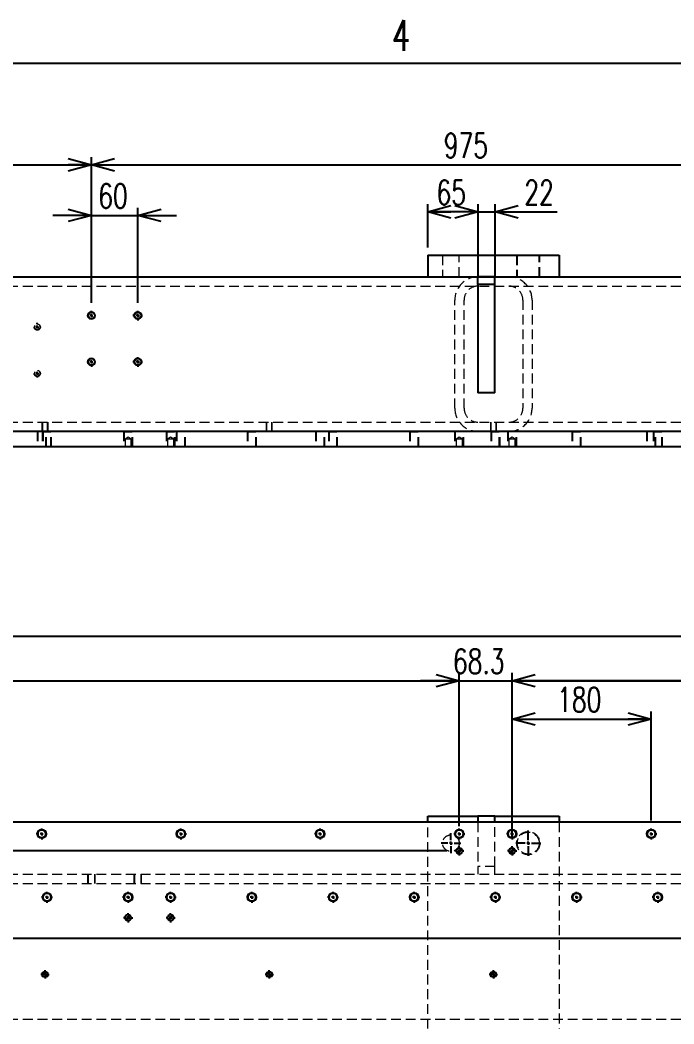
# Model space of a CAD drawing. Header units: millimetres. Extents: x 30 to 8380, y 30 to 5898.
# Drawn here: x 4223 to 5069, y 4584 to 5883 of the extents above; entities that cross this region are included whole.
import ezdxf

# ---------------------------------------------------------------- set-up
doc = ezdxf.new("R2010")
doc.units = ezdxf.units.MM
doc.header["$LTSCALE"] = 10
doc.linetypes.add('HIDDEN', pattern=[1.905, 1.27, -0.635])
doc.layers.add('FORMAT', color=7, linetype='Continuous')
doc.styles.add('SLDTEXTSTYLE0', font='TXT', dxfattribs={"width": 0.7, "bigfont": 'bigfont'})
doc.dimstyles.new('SLDDIMSTYLE2', dxfattribs={"dimtxt": 36.380208, "dimasz": 30, "dimexe": 0, "dimexo": 0.0625, "dimgap": 9.095052, "dimtad": 3, "dimrnd": 1e-09, "dimzin": 12, "dimdsep": 46, "dimtxsty": 'SLDTEXTSTYLE0', "dimblk1": 'OPEN30', "dimblk2": 'OPEN30', "dimsah": 1, "dimcen": 0.09, "dimadec": 0, "dimazin": 3, "dimtfac": 1, "dimtdec": 3, "dimtmove": 0, "dimatfit": 0, "dimldrblk": 'OPEN30', "dimfxl": 1, "dimfrac": 2, "dimtolj": 1, "dimtzin": 12, "dimarcsym": 0})
doc.dimstyles.new('SLDDIMSTYLE3', dxfattribs={"dimtxt": 36.380208, "dimasz": 30, "dimexe": 0, "dimexo": 0.0625, "dimgap": 9.095052, "dimtad": 3, "dimrnd": 1e-09, "dimzin": 12, "dimdsep": 46, "dimtxsty": 'SLDTEXTSTYLE0', "dimblk1": 'OPEN30', "dimblk2": 'OPEN30', "dimsah": 1, "dimcen": 0.09, "dimadec": 0, "dimazin": 3, "dimtfac": 1, "dimtdec": 3, "dimtofl": 0, "dimtmove": 0, "dimatfit": 3, "dimldrblk": 'OPEN30', "dimfxl": 1, "dimfrac": 2, "dimtolj": 1, "dimtzin": 12, "dimarcsym": 0})
doc.dimstyles.new('SLDDIMSTYLE7', dxfattribs={"dimtxt": 36.380208, "dimasz": 30, "dimexe": 0, "dimexo": 0.0625, "dimgap": 9.095052, "dimtad": 3, "dimrnd": 1e-09, "dimzin": 12, "dimdsep": 46, "dimtxsty": 'SLDTEXTSTYLE0', "dimblk1": 'OPEN30', "dimblk2": 'OPEN30', "dimsah": 1, "dimcen": 0.09, "dimadec": 0, "dimazin": 3, "dimtol": 1, "dimtp": 0.1, "dimtm": 0.1, "dimtfac": 1, "dimtdec": 1, "dimtmove": 0, "dimatfit": 0, "dimldrblk": 'OPEN30', "dimfxl": 1, "dimfrac": 2, "dimtolj": 1, "dimarcsym": 0})

# ---------------------------------------------------------------- blocks, each defined once
blk = doc.blocks.new('_Open30')
at = {"color": 0, "linetype": 'ByBlock', "lineweight": -2}
for p, q in [((-1, 0.267949), (0, 0)), ((0, 0), (-1, -0.267949)), ((0, 0), (-1, 0))]:
    blk.add_line(p, q, dxfattribs=at)
blk = doc.blocks.new('_D_33')
at = {"layer": 'FORMAT', "transparency": 16777216}
for p, q in [((2950.5, 4854.6), (2950.5, 5095.1)), ((7510.5, 4854.6), (7510.5, 5095.1)), ((7510.5, 5085.1), (2950.5, 5085.1))]:
    blk.add_line(p, q, dxfattribs=at)
at = {"layer": 'FORMAT', "transparency": 16777216, "xscale": 30, "yscale": 30, "rotation": 180}
blk.add_blockref('_Open30', (2950.5, 5085.1, 104), dxfattribs=at)
at = {"layer": 'FORMAT', "transparency": 16777216, "xscale": 30, "yscale": 30}
blk.add_blockref('_Open30', (7510.5, 5085.1, 104), dxfattribs=at)
at = {"layer": 'FORMAT', "transparency": 16777216, "insert": (5188.1, 5126), "char_height": 31.75, "attachment_point": 1, "style": 'SLDTEXTSTYLE0'}
blk.add_mtext('4560', dxfattribs=at)
blk = doc.blocks.new('_D_34')
at = {"layer": 'FORMAT', "transparency": 16777216}
for p, q in [((4859.6, 4823.6), (4859.6, 5037.9)), ((6839.6, 4823.6), (6839.6, 5037.9)), ((6839.6, 5027.9), (4859.6, 5027.9))]:
    blk.add_line(p, q, dxfattribs=at)
at = {"layer": 'FORMAT', "transparency": 16777216, "xscale": 30, "yscale": 30, "rotation": 180}
blk.add_blockref('_Open30', (4859.6, 5027.9, 104), dxfattribs=at)
at = {"layer": 'FORMAT', "transparency": 16777216, "xscale": 30, "yscale": 30}
blk.add_blockref('_Open30', (6839.6, 5027.9, 104), dxfattribs=at)
at = {"layer": 'FORMAT', "transparency": 16777216, "char_height": 31.75, "attachment_point": 1, "style": 'SLDTEXTSTYLE0'}
for s, insert in [('11xP180=', (5722.6, 5068.8)), ('1980', (5891.9, 5068.8))]:
    blk.add_mtext(s, dxfattribs=dict(at, insert=insert))
blk = doc.blocks.new('_D_35')
at = {"layer": 'FORMAT', "transparency": 16777216}
for p, q in [((4791.3, 4839.6), (4791.3, 5037.9)), ((4859.6, 4846.7), (4859.6, 5037.9)), ((4791.3, 5027.9), (4741.3, 5027.9)), ((4791.3, 5027.9), (4859.6, 5027.9)), ((4859.6, 5027.9), (4909.6, 5027.9))]:
    blk.add_line(p, q, dxfattribs=at)
at = {"layer": 'FORMAT', "transparency": 16777216, "xscale": 30, "yscale": 30}
blk.add_blockref('_Open30', (4791.3, 5027.9, 104), dxfattribs=at)
at = {"layer": 'FORMAT', "transparency": 16777216, "xscale": 30, "yscale": 30, "rotation": 180}
blk.add_blockref('_Open30', (4859.6, 5027.9, 104), dxfattribs=at)
at = {"layer": 'FORMAT', "transparency": 16777216, "insert": (4783.1, 5068.8), "char_height": 31.75, "attachment_point": 1, "style": 'SLDTEXTSTYLE0'}
blk.add_mtext('68.3', dxfattribs=at)
blk = doc.blocks.new('_D_36')
at = {"layer": 'FORMAT', "transparency": 16777216}
for p, q in [((4859.6, 4846.7), (4859.6, 5037.9)), ((6839.6, 4839.6), (6839.6, 5037.9)), ((4859.6, 5027.9), (6839.6, 5027.9))]:
    blk.add_line(p, q, dxfattribs=at)
at = {"layer": 'FORMAT', "transparency": 16777216, "xscale": 30, "yscale": 30, "rotation": 180}
blk.add_blockref('_Open30', (4859.6, 5027.9, 104), dxfattribs=at)
at = {"layer": 'FORMAT', "transparency": 16777216, "xscale": 30, "yscale": 30}
blk.add_blockref('_Open30', (6839.6, 5027.9, 104), dxfattribs=at)
at = {"layer": 'FORMAT', "transparency": 16777216, "char_height": 31.75, "attachment_point": 1, "style": 'SLDTEXTSTYLE0'}
for s, insert in [('11xP180=', (5722.6, 5068.8)), ('1980', (5891.9, 5068.8))]:
    blk.add_mtext(s, dxfattribs=dict(at, insert=insert))
blk = doc.blocks.new('_D_37')
at = {"layer": 'FORMAT', "transparency": 16777216}
for p, q in [((4859.6, 4846.7), (4859.6, 4988.2)), ((4859.6, 4978.2), (5039.6, 4978.2)), ((5039.6, 4846.7), (5039.6, 4988.2))]:
    blk.add_line(p, q, dxfattribs=at)
at = {"layer": 'FORMAT', "transparency": 16777216, "xscale": 30, "yscale": 30, "rotation": 180}
blk.add_blockref('_Open30', (4859.6, 4978.2, 104), dxfattribs=at)
at = {"layer": 'FORMAT', "transparency": 16777216, "xscale": 30, "yscale": 30}
blk.add_blockref('_Open30', (5039.6, 4978.2, 104), dxfattribs=at)
at = {"layer": 'FORMAT', "transparency": 16777216, "insert": (4917.8, 5019.2), "char_height": 31.75, "attachment_point": 1, "style": 'SLDTEXTSTYLE0'}
blk.add_mtext('180', dxfattribs=at)
blk = doc.blocks.new('_D_79')
at = {"layer": 'FORMAT', "transparency": 16777216}
for p, q in [((2991.3, 4846.7), (2991.3, 5037.9)), ((4791.3, 4846.7), (4791.3, 5037.9)), ((2991.3, 5027.9), (4791.3, 5027.9))]:
    blk.add_line(p, q, dxfattribs=at)
at = {"layer": 'FORMAT', "transparency": 16777216, "xscale": 30, "yscale": 30, "rotation": 180}
blk.add_blockref('_Open30', (2991.3, 5027.9, 104), dxfattribs=at)
at = {"layer": 'FORMAT', "transparency": 16777216, "xscale": 30, "yscale": 30}
blk.add_blockref('_Open30', (4791.3, 5027.9, 104), dxfattribs=at)
at = {"layer": 'FORMAT', "transparency": 16777216, "char_height": 31.75, "attachment_point": 1, "style": 'SLDTEXTSTYLE0'}
for s, insert in [('10x180=', (3774.8, 5068.8)), ('1800', (3923, 5068.8))]:
    blk.add_mtext(s, dxfattribs=dict(at, insert=insert))
blk = doc.blocks.new('_D_89')
at = {"layer": 'FORMAT', "transparency": 16777216}
for p, q in [((2750.9, 4844.6), (2750.9, 4894.6)), ((2940.5, 4844.6), (2740.9, 4844.6)), ((2750.9, 4807.6), (2750.9, 4844.6)), ((4775.3, 4807.6), (2740.9, 4807.6)), ((2750.9, 4807.6), (2750.9, 4593.7))]:
    blk.add_line(p, q, dxfattribs=at)
at = {"layer": 'FORMAT', "transparency": 16777216, "xscale": 30, "yscale": 30}
for p, rotation in [((2750.9, 4844.6, 104), 270), ((2750.9, 4807.6, 104), 90)]:
    blk.add_blockref('_Open30', p, dxfattribs=dict(at, rotation=rotation))
at = {"layer": 'FORMAT', "transparency": 16777216, "char_height": 31.75, "attachment_point": 1, "rotation": 90, "style": 'SLDTEXTSTYLE0'}
for s, insert in [('±0.1', (2710, 4653.9)), ('37', (2710, 4593.7))]:
    blk.add_mtext(s, dxfattribs=dict(at, insert=insert))
blk = doc.blocks.new('SW_CENTERMARKSYMBOL_26')
at = {"layer": 'FORMAT', "color": 0}
for p, q in [((-2592.3, 0), (-2595.4, 0)), ((-2588.3, 0), (-2590.3, 0)), ((-2588.3, 4), (-2588.3, 7.1)), ((-2588.3, 0), (-2588.3, 2)), ((-2588.3, 0), (-2588.3, -2)), ((-2588.3, 0), (-2586.3, 0)), ((-2584.3, 0), (-2581.2, 0)), ((-2412.3, 0), (-2415.4, 0)), ((-2408.3, 0), (-2410.3, 0)), ((-2408.3, 4), (-2408.3, 7.1)), ((-2408.3, 0), (-2408.3, 2)), ((-2408.3, 0), (-2408.3, -2)), ((-2408.3, 0), (-2406.3, 0)), ((-2404.3, 0), (-2401.2, 0)), ((-2232.3, 0), (-2235.4, 0)), ((-2228.3, 0), (-2230.3, 0)), ((-2228.3, 4), (-2228.3, 7.1)), ((-2228.3, 0), (-2228.3, 2)), ((-2228.3, 0), (-2228.3, -2)), ((-2228.3, 0), (-2226.3, 0)), ((-2224.3, 0), (-2221.2, 0)), ((-1984, 0), (-1987.1, 0)), ((-1980, 0), (-1982, 0)), ((-1980, 4), (-1980, 7.1)), ((-1980, 0), (-1980, 2)), ((-1980, 0), (-1980, -2)), ((-1980, 0), (-1978, 0)), ((-1976, 0), (-1972.9, 0)), ((-1804, 0), (-1807.1, 0)), ((-1800, 0), (-1802, 0)), ((-1800, 4), (-1800, 7.1)), ((-1800, 0), (-1800, 2)), ((-1800, 0), (-1800, -2)), ((-1800, 0), (-1798, 0)), ((-1796, 0), (-1792.9, 0)), ((-2588.3, -4), (-2588.3, -7.1)), ((-2408.3, -4), (-2408.3, -7.1)), ((-2228.3, -4), (-2228.3, -7.1)), ((-1980, -4), (-1980, -7.1)), ((-1800, -4), (-1800, -7.1))]:
    blk.add_line(p, q, dxfattribs=at)
blk = doc.blocks.new('SW_CENTERMARKSYMBOL_27')
at = {"layer": 'FORMAT', "color": 0}
for p, q in [((-3205, 1004), (-3205, 1007.1)), ((-3205, 1000), (-3205, 1002)), ((-3100, 1004), (-3100, 1007.1)), ((-3100, 1000), (-3100, 1002)), ((-3045, 1004), (-3045, 1007.1)), ((-3045, 1000), (-3045, 1002)), ((-2940, 1004), (-2940, 1007.1)), ((-2940, 1000), (-2940, 1002)), ((-2835, 1004), (-2835, 1007.1)), ((-2835, 1000), (-2835, 1002)), ((-2730, 1004), (-2730, 1007.1)), ((-2730, 1000), (-2730, 1002)), ((-2625, 1004), (-2625, 1007.1)), ((-2625, 1000), (-2625, 1002)), ((-2520, 1004), (-2520, 1007.1)), ((-2520, 1000), (-2520, 1002)), ((-2415, 1004), (-2415, 1007.1)), ((-2415, 1000), (-2415, 1002)), ((-3209, 1000), (-3212.1, 1000)), ((-3205, 1000), (-3207, 1000)), ((-3205, 1000), (-3205, 998)), ((-3205, 1000), (-3203, 1000)), ((-3205, 996), (-3205, 992.9)), ((-3201, 1000), (-3197.9, 1000)), ((-3104, 1000), (-3107.1, 1000)), ((-3100, 1000), (-3102, 1000)), ((-3100, 1000), (-3100, 998)), ((-3100, 1000), (-3098, 1000)), ((-3100, 996), (-3100, 992.9)), ((-3096, 1000), (-3092.9, 1000)), ((-3049, 1000), (-3052.1, 1000)), ((-3045, 1000), (-3047, 1000)), ((-3045, 1000), (-3045, 998)), ((-3045, 1000), (-3043, 1000)), ((-3045, 996), (-3045, 992.9)), ((-3041, 1000), (-3037.9, 1000)), ((-2944, 1000), (-2947.1, 1000)), ((-2940, 1000), (-2942, 1000)), ((-2940, 1000), (-2940, 998)), ((-2940, 1000), (-2938, 1000)), ((-2940, 996), (-2940, 992.9)), ((-2936, 1000), (-2932.9, 1000)), ((-2839, 1000), (-2842.1, 1000)), ((-2835, 1000), (-2837, 1000)), ((-2835, 1000), (-2835, 998)), ((-2835, 1000), (-2833, 1000)), ((-2835, 996), (-2835, 992.9)), ((-2831, 1000), (-2827.9, 1000)), ((-2734, 1000), (-2737.1, 1000)), ((-2730, 1000), (-2732, 1000)), ((-2730, 1000), (-2730, 998)), ((-2730, 1000), (-2728, 1000)), ((-2730, 996), (-2730, 992.9)), ((-2726, 1000), (-2722.9, 1000)), ((-2629, 1000), (-2632.1, 1000)), ((-2625, 1000), (-2627, 1000)), ((-2625, 1000), (-2625, 998)), ((-2625, 1000), (-2623, 1000)), ((-2625, 996), (-2625, 992.9)), ((-2621, 1000), (-2617.9, 1000)), ((-2524, 1000), (-2527.1, 1000)), ((-2520, 1000), (-2522, 1000)), ((-2520, 1000), (-2520, 998)), ((-2520, 1000), (-2518, 1000)), ((-2520, 996), (-2520, 992.9)), ((-2516, 1000), (-2512.9, 1000)), ((-2419, 1000), (-2422.1, 1000)), ((-2415, 1000), (-2417, 1000)), ((-2415, 1000), (-2415, 998)), ((-2415, 1000), (-2413, 1000)), ((-2415, 996), (-2415, 992.9)), ((-2411, 1000), (-2407.9, 1000))]:
    blk.add_line(p, q, dxfattribs=at)
blk = doc.blocks.new('SW_CENTERMARKSYMBOL_28')
at = {"layer": 'FORMAT', "color": 0}
for p, q in [((-3194, 800), (-3195.4, 800)), ((-3190, 800), (-3192, 800)), ((-3190, 804), (-3190, 805.4)), ((-3190, 800), (-3190, 802)), ((-3190, 800), (-3190, 798)), ((-3190, 800), (-3188, 800)), ((-3190, 796), (-3190, 794.6)), ((-3186, 800), (-3184.6, 800)), ((-2904, 800), (-2905.4, 800)), ((-2900, 800), (-2902, 800)), ((-2900, 804), (-2900, 805.4)), ((-2900, 800), (-2900, 802)), ((-2900, 800), (-2900, 798)), ((-2900, 800), (-2898, 800)), ((-2900, 796), (-2900, 794.6)), ((-2896, 800), (-2894.6, 800)), ((-2614, 800), (-2615.4, 800)), ((-2610, 800), (-2612, 800)), ((-2610, 804), (-2610, 805.4)), ((-2610, 800), (-2610, 802)), ((-2610, 800), (-2610, 798)), ((-2610, 800), (-2608, 800)), ((-2610, 796), (-2610, 794.6)), ((-2606, 800), (-2604.6, 800))]:
    blk.add_line(p, q, dxfattribs=at)
blk = doc.blocks.new('SW_CENTERMARKSYMBOL_30')
at = {"layer": 'FORMAT', "color": 0}
for p, q in [((870, 4), (870, 16.25)), ((866, 0), (853.75, 0)), ((870, 0), (868, 0)), ((870, 0), (870, 2)), ((870, 0), (870, -2)), ((870, 0), (872, 0)), ((874, 0), (886.25, 0)), ((870, -4), (870, -16.25))]:
    blk.add_line(p, q, dxfattribs=at)
blk = doc.blocks.new('SW_CENTERMARKSYMBOL_31')
at = {"layer": 'FORMAT', "color": 0}
for p, q in [((-4, 0), (-6, 0)), ((0, 0), (-2, 0)), ((0, 4), (0, 6)), ((0, 0), (0, 2)), ((0, 0), (0, -2)), ((0, 0), (2, 0)), ((4, 0), (6, 0)), ((0, -4), (0, -6))]:
    blk.add_line(p, q, dxfattribs=at)
blk = doc.blocks.new('SW_CENTERMARKSYMBOL_32')
at = {"layer": 'FORMAT', "color": 0}
for p, q in [((-4, 0), (-6, 0)), ((0, 0), (-2, 0)), ((0, 4), (0, 6)), ((0, 0), (0, 2)), ((0, 0), (0, -2)), ((0, 0), (2, 0)), ((4, 0), (6, 0)), ((0, -4), (0, -6))]:
    blk.add_line(p, q, dxfattribs=at)
blk = doc.blocks.new('SW_CENTERMARKSYMBOL_34')
at = {"layer": 'FORMAT', "color": 0}
for p, q in [((-4, 0), (-6, 0)), ((0, 0), (-2, 0)), ((0, 4), (0, 6)), ((0, 0), (0, 2)), ((0, 0), (0, -2)), ((0, 0), (2, 0)), ((4, 0), (6, 0)), ((0, -4), (0, -6))]:
    blk.add_line(p, q, dxfattribs=at)
blk = doc.blocks.new('SW_CENTERMARKSYMBOL_35')
at = {"layer": 'FORMAT', "color": 0}
for p, q in [((-4, 0), (-6, 0)), ((0, 0), (-2, 0)), ((0, 4), (0, 6)), ((0, 0), (0, 2)), ((0, 0), (0, -2)), ((0, 0), (2, 0)), ((4, 0), (6, 0)), ((0, -4), (0, -6))]:
    blk.add_line(p, q, dxfattribs=at)
blk = doc.blocks.new('SW_CENTERMARKSYMBOL_51')
at = {"layer": 'FORMAT', "color": 0}
for p, q in [((-4, 0), (-12.75, 0)), ((0, 0), (-2, 0)), ((0, 4), (0, 12.75)), ((0, 0), (0, 2)), ((0, 0), (0, -2)), ((0, 0), (2, 0)), ((4, 0), (12.75, 0)), ((0, -4), (0, -12.75))]:
    blk.add_line(p, q, dxfattribs=at)
blk = doc.blocks.new('SW_CENTERMARKSYMBOL_72')
at = {"layer": 'FORMAT', "color": 0}
for p, q in [((-4, 0), (-7.1, 0)), ((0, 0), (-2, 0)), ((0, 4), (0, 7.1)), ((0, 0), (0, 2)), ((0, 0), (0, -2)), ((0, 0), (2, 0)), ((4, 0), (7.1, 0)), ((0, -4), (0, -7.1))]:
    blk.add_line(p, q, dxfattribs=at)
blk = doc.blocks.new('SW_DOWELSYMBOL_4')
at = {"linetype": 'Continuous', "lineweight": 18}
h = blk.add_hatch(color=0, dxfattribs=at)
edge = h.paths.add_edge_path(flags=0)
edge.add_arc((0, 0), 4, 180, 270)
edge.add_line((0, -4), (0, 0))
edge.add_line((0, 0), (-4, 0))
h = blk.add_hatch(color=0, dxfattribs=at)
edge = h.paths.add_edge_path(flags=0)
edge.add_arc((0, 0), 4, 0, 90)
edge.add_line((0, 4), (0, 0))
edge.add_line((0, 0), (4, 0))
at = {"layer": 'FORMAT', "color": 0}
blk.add_circle((0, 0), 4, dxfattribs=at)
blk = doc.blocks.new('SW_DOWELSYMBOL_5')
at = {"linetype": 'Continuous', "lineweight": 18}
h = blk.add_hatch(color=0, dxfattribs=at)
edge = h.paths.add_edge_path(flags=0)
edge.add_arc((0, 0), 4, 180, 270)
edge.add_line((0, -4), (0, 0))
edge.add_line((0, 0), (-4, 0))
h = blk.add_hatch(color=0, dxfattribs=at)
edge = h.paths.add_edge_path(flags=0)
edge.add_arc((0, 0), 4, 0, 90)
edge.add_line((0, 4), (0, 0))
edge.add_line((0, 0), (4, 0))
at = {"layer": 'FORMAT', "color": 0}
blk.add_circle((0, 0), 4, dxfattribs=at)
blk = doc.blocks.new('SW_DOWELSYMBOL_7')
at = {"linetype": 'Continuous', "lineweight": 18}
h = blk.add_hatch(color=0, dxfattribs=at)
edge = h.paths.add_edge_path(flags=0)
edge.add_arc((0, 0), 4, 180, 270)
edge.add_line((0, -4), (0, 0))
edge.add_line((0, 0), (-4, 0))
h = blk.add_hatch(color=0, dxfattribs=at)
edge = h.paths.add_edge_path(flags=0)
edge.add_arc((0, 0), 4, 0, 90)
edge.add_line((0, 4), (0, 0))
edge.add_line((0, 0), (4, 0))
at = {"layer": 'FORMAT', "color": 0}
blk.add_circle((0, 0), 4, dxfattribs=at)
blk = doc.blocks.new('SW_DOWELSYMBOL_8')
at = {"linetype": 'Continuous', "lineweight": 18}
h = blk.add_hatch(color=0, dxfattribs=at)
edge = h.paths.add_edge_path(flags=0)
edge.add_arc((0, 0), 4, 180, 270)
edge.add_line((0, -4), (0, 0))
edge.add_line((0, 0), (-4, 0))
h = blk.add_hatch(color=0, dxfattribs=at)
edge = h.paths.add_edge_path(flags=0)
edge.add_arc((0, 0), 4, 0, 90)
edge.add_line((0, 4), (0, 0))
edge.add_line((0, 0), (4, 0))
at = {"layer": 'FORMAT', "color": 0}
blk.add_circle((0, 0), 4, dxfattribs=at)
blk = doc.blocks.new('_D_141')
at = {"layer": 'FORMAT', "transparency": 16777216}
for p, q in [((3340.5, 5516.9), (3340.5, 5705.7)), ((4315.5, 5516.9), (4315.5, 5705.7)), ((3340.5, 5695.7), (4315.5, 5695.7))]:
    blk.add_line(p, q, dxfattribs=at)
at = {"layer": 'FORMAT', "transparency": 16777216, "xscale": 30, "yscale": 30, "rotation": 180}
blk.add_blockref('_Open30', (3340.5, 5695.7, 530), dxfattribs=at)
at = {"layer": 'FORMAT', "transparency": 16777216, "xscale": 30, "yscale": 30}
blk.add_blockref('_Open30', (4315.5, 5695.7, 530), dxfattribs=at)
at = {"layer": 'FORMAT', "transparency": 16777216, "insert": (3796.2, 5736.6), "char_height": 31.75, "attachment_point": 1, "style": 'SLDTEXTSTYLE0'}
blk.add_mtext('975', dxfattribs=at)
blk = doc.blocks.new('_D_142')
at = {"layer": 'FORMAT', "transparency": 16777216}
for p, q in [((4315.5, 5516.9), (4315.5, 5705.7)), ((5290.5, 5516.9), (5290.5, 5705.7)), ((4315.5, 5695.7), (5290.5, 5695.7))]:
    blk.add_line(p, q, dxfattribs=at)
at = {"layer": 'FORMAT', "transparency": 16777216, "xscale": 30, "yscale": 30, "rotation": 180}
blk.add_blockref('_Open30', (4315.5, 5695.7, 530), dxfattribs=at)
at = {"layer": 'FORMAT', "transparency": 16777216, "xscale": 30, "yscale": 30}
blk.add_blockref('_Open30', (5290.5, 5695.7, 530), dxfattribs=at)
at = {"layer": 'FORMAT', "transparency": 16777216, "insert": (4771.2, 5736.6), "char_height": 31.75, "attachment_point": 1, "style": 'SLDTEXTSTYLE0'}
blk.add_mtext('975', dxfattribs=at)
blk = doc.blocks.new('_D_153')
at = {"layer": 'FORMAT', "transparency": 16777216}
for p, q in [((4315.5, 5516.9), (4315.5, 5640.2)), ((4375.5, 5516.9), (4375.5, 5640.2)), ((4315.5, 5630.2), (4265.5, 5630.2)), ((4315.5, 5630.2), (4375.5, 5630.2)), ((4375.5, 5630.2), (4425.5, 5630.2))]:
    blk.add_line(p, q, dxfattribs=at)
at = {"layer": 'FORMAT', "transparency": 16777216, "xscale": 30, "yscale": 30}
blk.add_blockref('_Open30', (4315.5, 5630.2, 530), dxfattribs=at)
at = {"layer": 'FORMAT', "transparency": 16777216, "xscale": 30, "yscale": 30, "rotation": 180}
blk.add_blockref('_Open30', (4375.5, 5630.2, 530), dxfattribs=at)
at = {"layer": 'FORMAT', "transparency": 16777216, "insert": (4324.3, 5671.2), "char_height": 31.75, "attachment_point": 1, "style": 'SLDTEXTSTYLE0'}
blk.add_mtext('60', dxfattribs=at)
blk = doc.blocks.new('_D_160')
at = {"layer": 'FORMAT', "transparency": 16777216}
for p, q in [((4815.5, 5550.6), (4815.5, 5644.9)), ((4837.5, 5550.6), (4837.5, 5644.9)), ((4815.5, 5634.9), (4765.5, 5634.9)), ((4815.5, 5634.9), (4837.5, 5634.9)), ((4837.5, 5634.9), (4917.8, 5634.9))]:
    blk.add_line(p, q, dxfattribs=at)
at = {"layer": 'FORMAT', "transparency": 16777216, "xscale": 30, "yscale": 30}
blk.add_blockref('_Open30', (4815.5, 5634.9, 530), dxfattribs=at)
at = {"layer": 'FORMAT', "transparency": 16777216, "xscale": 30, "yscale": 30, "rotation": 180}
blk.add_blockref('_Open30', (4837.5, 5634.9, 530), dxfattribs=at)
at = {"layer": 'FORMAT', "transparency": 16777216, "insert": (4875.4, 5675.8), "char_height": 31.75, "attachment_point": 1, "style": 'SLDTEXTSTYLE0'}
blk.add_mtext('22', dxfattribs=at)
blk = doc.blocks.new('_D_161')
at = {"layer": 'FORMAT', "transparency": 16777216}
for p, q in [((4750.5, 5588.6), (4750.5, 5644.9)), ((4815.5, 5550.6), (4815.5, 5644.9)), ((4815.5, 5634.9), (4750.5, 5634.9))]:
    blk.add_line(p, q, dxfattribs=at)
at = {"layer": 'FORMAT', "transparency": 16777216, "xscale": 30, "yscale": 30, "rotation": 180}
blk.add_blockref('_Open30', (4750.5, 5634.9, 530), dxfattribs=at)
at = {"layer": 'FORMAT', "transparency": 16777216, "xscale": 30, "yscale": 30}
blk.add_blockref('_Open30', (4815.5, 5634.9, 530), dxfattribs=at)
at = {"layer": 'FORMAT', "transparency": 16777216, "insert": (4761.8, 5675.8), "char_height": 31.75, "attachment_point": 1, "style": 'SLDTEXTSTYLE0'}
blk.add_mtext('65', dxfattribs=at)
blk = doc.blocks.new('SW_CENTERMARKSYMBOL_114')
at = {"layer": 'FORMAT', "color": 0}
for p, q in [((975, 64), (975, 65.4)), ((975, 60), (973, 60)), ((975, 60), (975, 62)), ((975, 60), (975, 58)), ((975, 60), (977, 60)), ((975, 0), (973, 0)), ((975, 0), (975, 2)), ((975, 0), (975, -2)), ((975, 0), (977, 0)), ((975, -4), (975, -5.4))]:
    blk.add_line(p, q, dxfattribs=at)
blk = doc.blocks.new('SW_CENTERMARKSYMBOL_119')
at = {"layer": 'FORMAT', "color": 0}
for p, q in [((975, 64), (975, 66.25)), ((975, 60), (973, 60)), ((975, 60), (975, 62)), ((975, 60), (975, 58)), ((975, 60), (977, 60)), ((975, 0), (973, 0)), ((975, 0), (975, 2)), ((975, 0), (975, -2)), ((975, 0), (977, 0)), ((975, -4), (975, -6.25))]:
    blk.add_line(p, q, dxfattribs=at)
blk = doc.blocks.new('SW_CENTERMARKSYMBOL_132')
at = {"layer": 'FORMAT', "color": 0}
for p, q in [((-4, 0), (-6.25, 0)), ((0, 0), (-2, 0)), ((0, 4), (0, 6.25)), ((0, 0), (0, 2)), ((0, 0), (0, -2)), ((0, 0), (2, 0)), ((4, 0), (6.25, 0)), ((0, -4), (0, -6.25))]:
    blk.add_line(p, q, dxfattribs=at)
blk = doc.blocks.new('SW_CENTERMARKSYMBOL_133')
at = {"layer": 'FORMAT', "color": 0}
for p, q in [((-4, 0), (-6.25, 0)), ((0, 0), (-2, 0)), ((0, 4), (0, 6.25)), ((0, 0), (0, 2)), ((0, 0), (0, -2)), ((0, 0), (2, 0)), ((4, 0), (6.25, 0)), ((0, -4), (0, -6.25))]:
    blk.add_line(p, q, dxfattribs=at)

msp = doc.modelspace()

# ---------------------------------------------------------------- linework, layer by layer
at = {"color": 7, "linetype": 'Continuous', "lineweight": 25}
for p, q in [((4750.4504656, 5578.6413512), (4920.4504656, 5578.6413512)), ((4750.4504656, 5578.6413512), (4750.4504656, 5550.6413512)), ((4920.4504656, 5578.6413512), (4920.4504656, 5550.6413512)), ((4050.4504656, 5550.6413512), (4750.4504656, 5550.6413512)), ((4750.4504656, 5550.6413512), (4920.4504656, 5550.6413512)), ((4837.4504656, 5550.6413512), (4815.4504656, 5550.6413512)), ((4815.4504656, 5540.6413512), (4815.4504656, 5550.6413512)), ((4837.4504656, 5540.6413512), (4837.4504656, 5550.6413512)), ((4920.4504656, 5550.6413512), (5620.4504656, 5550.6413512)), ((4837.4504656, 5540.6413512), (4815.4504656, 5540.6413512)), ((4815.4504656, 5540.6413512), (4815.4504656, 5400.6413512)), ((4837.4504656, 5400.6413512), (4837.4504656, 5540.6413512)), ((4837.4504656, 5400.6413512), (4815.4504656, 5400.6413512)), ((7510.4504656, 5350.6413512), (2950.4504656, 5350.6413512)), ((4252.8563512, 5350.6423512), (4263.0445799, 5350.6423512)), ((4357.8563512, 5350.6423512), (4368.0445799, 5350.6423512)), ((4412.8563512, 5350.6423512), (4423.0445799, 5350.6423512)), ((4517.8563512, 5350.6423512), (4528.0445799, 5350.6423512)), ((4622.8563512, 5350.6423512), (4633.0445799, 5350.6423512)), ((4727.8563512, 5350.6423512), (4738.0445799, 5350.6423512)), ((4832.8563512, 5350.6423512), (4843.0445799, 5350.6423512)), ((4937.8563512, 5350.6423512), (4948.0445799, 5350.6423512)), ((5042.8563512, 5350.6423512), (5053.0445799, 5350.6423512)), ((7510.4504656, 5330.6413512), (2950.4504656, 5330.6413512)), ((4750.4504656, 4844.556466), (4750.4504656, 4852.556466)), ((4750.4504656, 4852.556466), (4815.4504656, 4852.556466)), ((4837.4504656, 4852.556466), (4815.4504656, 4852.556466)), ((4815.4504656, 4852.556466), (4815.4504656, 4844.556466)), ((4837.4504656, 4852.556466), (4920.4504656, 4852.556466)), ((4837.4504656, 4844.556466), (4837.4504656, 4852.556466)), ((4920.4504656, 4852.556466), (4920.4504656, 4844.556466)), ((7510.4504656, 4844.556466), (2950.4504656, 4844.556466)), ((2950.4504656, 4694.556466), (7510.4504656, 4694.556466))]:
    msp.add_line(p, q, dxfattribs=at)
at = {"color": 7, "linetype": 'HIDDEN', "lineweight": 18}
for p, q in [((4769.7004656, 5578.6413512), (4769.7004656, 5550.6413512)), ((4791.2004656, 5550.6413512), (4791.2004656, 5578.6413512)), ((4865.4504656, 5578.6413512), (4865.4504656, 5550.6413512)), ((4866.2004656, 5578.6413512), (4866.2004656, 5550.6413512)), ((4894.7004656, 5550.6413512), (4894.7004656, 5578.6413512)), ((4895.4504656, 5550.6413512), (4895.4504656, 5578.6413512)), ((2950.4504656, 5538.6413512), (7530.4504656, 5538.6413512)), ((4785.4504656, 5380.6413512), (4785.4504656, 5520.6413512)), ((4797.4504656, 5380.6413512), (4797.4504656, 5520.6413512)), ((4873.4504656, 5520.6413512), (4873.4504656, 5380.6413512)), ((4885.4504656, 5520.6413512), (4885.4504656, 5380.6413512)), ((2950.4504656, 5362.6413512), (7530.4504656, 5362.6413512)), ((4251.4504656, 5362.6413512), (4251.4504656, 5350.6413512)), ((4252.0504656, 5362.6413512), (4252.0504656, 5350.6413512)), ((4258.8504656, 5350.6413512), (4258.8504656, 5362.6413512)), ((4259.4504656, 5350.6413512), (4259.4504656, 5362.6413512)), ((4541.4504656, 5362.6413512), (4541.4504656, 5350.6413512)), ((4542.0504656, 5362.6413512), (4542.0504656, 5350.6413512)), ((4548.8504656, 5350.6413512), (4548.8504656, 5362.6413512)), ((4549.4504656, 5350.6413512), (4549.4504656, 5362.6413512)), ((4831.4504656, 5362.6413512), (4831.4504656, 5350.6413512)), ((4832.0504656, 5362.6413512), (4832.0504656, 5350.6413512)), ((4838.8504656, 5350.6413512), (4838.8504656, 5362.6413512)), ((4839.4504656, 5350.6413512), (4839.4504656, 5362.6413512)), ((4245.2504656, 5350.6413512), (4245.2504656, 5330.6413512)), ((4246.1504656, 5350.6413512), (4246.1504656, 5330.6413512)), ((4251.9504656, 5350.6413512), (4251.9504656, 5330.6413512)), ((4252.8563512, 5350.6423512), (4252.8504656, 5350.6423512)), ((4252.8504656, 5350.6423512), (4252.8504656, 5350.6413512)), ((4252.8504656, 5350.6413512), (4252.8504656, 5330.6413512)), ((4256.3504656, 5330.6413512), (4256.3504656, 5350.6413512)), ((4257.2504656, 5330.6413512), (4257.2504656, 5350.6413512)), ((4263.0504656, 5350.6423512), (4263.0445799, 5350.6423512)), ((4263.0504656, 5350.6413512), (4263.0504656, 5350.6423512)), ((4263.0504656, 5330.6413512), (4263.0504656, 5350.6413512)), ((4263.9504656, 5330.6413512), (4263.9504656, 5350.6413512)), ((4356.9504656, 5350.6413512), (4356.9504656, 5330.6413512)), ((4357.8563512, 5350.6423512), (4357.8504656, 5350.6423512)), ((4357.8504656, 5350.6423512), (4357.8504656, 5350.6413512)), ((4357.8504656, 5350.6413512), (4357.8504656, 5330.6413512)), ((4362.9504656, 5343.0447937), (4358.9504656, 5340.6413512)), ((4366.9504656, 5340.6413512), (4362.9504656, 5343.0447937)), ((4368.0504656, 5350.6423512), (4368.0445799, 5350.6423512)), ((4368.0504656, 5350.6413512), (4368.0504656, 5350.6423512)), ((4368.0504656, 5330.6413512), (4368.0504656, 5350.6413512)), ((4368.9504656, 5330.6413512), (4368.9504656, 5350.6413512)), ((4411.9504656, 5350.6413512), (4411.9504656, 5330.6413512)), ((4412.8563512, 5350.6423512), (4412.8504656, 5350.6423512)), ((4412.8504656, 5350.6423512), (4412.8504656, 5350.6413512)), ((4412.8504656, 5350.6413512), (4412.8504656, 5330.6413512)), ((4417.9504656, 5343.0447937), (4413.9504656, 5340.6413512)), ((4421.9504656, 5340.6413512), (4417.9504656, 5343.0447937)), ((4423.0504656, 5350.6423512), (4423.0445799, 5350.6423512)), ((4423.0504656, 5350.6413512), (4423.0504656, 5350.6423512)), ((4423.0504656, 5330.6413512), (4423.0504656, 5350.6413512)), ((4423.9504656, 5330.6413512), (4423.9504656, 5350.6413512)), ((4425.2504656, 5350.6413512), (4425.2504656, 5330.6413512)), ((4426.1504656, 5350.6413512), (4426.1504656, 5330.6413512)), ((4436.3504656, 5330.6413512), (4436.3504656, 5350.6413512)), ((4437.2504656, 5330.6413512), (4437.2504656, 5350.6413512)), ((4516.9504656, 5350.6413512), (4516.9504656, 5330.6413512)), ((4517.8563512, 5350.6423512), (4517.8504656, 5350.6423512)), ((4517.8504656, 5350.6423512), (4517.8504656, 5350.6413512)), ((4517.8504656, 5350.6413512), (4517.8504656, 5330.6413512)), ((4528.0504656, 5350.6423512), (4528.0445799, 5350.6423512)), ((4528.0504656, 5350.6413512), (4528.0504656, 5350.6423512)), ((4528.0504656, 5330.6413512), (4528.0504656, 5350.6413512)), ((4528.9504656, 5330.6413512), (4528.9504656, 5350.6413512)), ((4605.2504656, 5350.6413512), (4605.2504656, 5330.6413512)), ((4606.1504656, 5350.6413512), (4606.1504656, 5330.6413512)), ((4616.3504656, 5330.6413512), (4616.3504656, 5350.6413512)), ((4617.2504656, 5330.6413512), (4617.2504656, 5350.6413512)), ((4621.9504656, 5350.6413512), (4621.9504656, 5330.6413512)), ((4622.8563512, 5350.6423512), (4622.8504656, 5350.6423512)), ((4622.8504656, 5350.6423512), (4622.8504656, 5350.6413512)), ((4622.8504656, 5350.6413512), (4622.8504656, 5330.6413512)), ((4633.0504656, 5350.6423512), (4633.0445799, 5350.6423512)), ((4633.0504656, 5350.6413512), (4633.0504656, 5350.6423512)), ((4633.0504656, 5330.6413512), (4633.0504656, 5350.6413512)), ((4633.9504656, 5330.6413512), (4633.9504656, 5350.6413512)), ((4726.9504656, 5350.6413512), (4726.9504656, 5330.6413512)), ((4727.8563512, 5350.6423512), (4727.8504656, 5350.6423512)), ((4727.8504656, 5350.6423512), (4727.8504656, 5350.6413512)), ((4727.8504656, 5350.6413512), (4727.8504656, 5330.6413512)), ((4738.0504656, 5350.6423512), (4738.0445799, 5350.6423512)), ((4738.0504656, 5350.6413512), (4738.0504656, 5350.6423512)), ((4738.0504656, 5330.6413512), (4738.0504656, 5350.6413512)), ((4738.9504656, 5330.6413512), (4738.9504656, 5350.6413512)), ((4785.2504656, 5350.6413512), (4785.2504656, 5330.6413512)), ((4786.1504656, 5350.6413512), (4786.1504656, 5330.6413512)), ((4791.2504656, 5343.0447937), (4787.2504656, 5340.6413512)), ((4795.2504656, 5340.6413512), (4791.2504656, 5343.0447937)), ((4796.3504656, 5330.6413512), (4796.3504656, 5350.6413512)), ((4797.2504656, 5330.6413512), (4797.2504656, 5350.6413512)), ((4831.9504656, 5350.6413512), (4831.9504656, 5330.6413512)), ((4832.8563512, 5350.6423512), (4832.8504656, 5350.6423512)), ((4832.8504656, 5350.6423512), (4832.8504656, 5350.6413512)), ((4832.8504656, 5350.6413512), (4832.8504656, 5330.6413512)), ((4843.0504656, 5350.6423512), (4843.0445799, 5350.6423512)), ((4843.0504656, 5350.6413512), (4843.0504656, 5350.6423512)), ((4843.0504656, 5330.6413512), (4843.0504656, 5350.6413512)), ((4843.9504656, 5330.6413512), (4843.9504656, 5350.6413512)), ((4853.5504656, 5350.6413512), (4853.5504656, 5330.6413512)), ((4854.4504656, 5350.6413512), (4854.4504656, 5330.6413512)), ((4859.5504656, 5343.0447937), (4855.5504656, 5340.6413512)), ((4863.5504656, 5340.6413512), (4859.5504656, 5343.0447937)), ((4864.6504656, 5330.6413512), (4864.6504656, 5350.6413512)), ((4865.5504656, 5330.6413512), (4865.5504656, 5350.6413512)), ((4936.9504656, 5350.6413512), (4936.9504656, 5330.6413512)), ((4937.8563512, 5350.6423512), (4937.8504656, 5350.6423512)), ((4937.8504656, 5350.6423512), (4937.8504656, 5350.6413512)), ((4937.8504656, 5350.6413512), (4937.8504656, 5330.6413512)), ((4948.0504656, 5350.6423512), (4948.0445799, 5350.6423512)), ((4948.0504656, 5350.6413512), (4948.0504656, 5350.6423512)), ((4948.0504656, 5330.6413512), (4948.0504656, 5350.6413512)), ((4948.9504656, 5330.6413512), (4948.9504656, 5350.6413512)), ((5033.5504656, 5350.6413512), (5033.5504656, 5330.6413512)), ((5034.4504656, 5350.6413512), (5034.4504656, 5330.6413512)), ((5041.9504656, 5350.6413512), (5041.9504656, 5330.6413512)), ((5042.8563512, 5350.6423512), (5042.8504656, 5350.6423512)), ((5042.8504656, 5350.6423512), (5042.8504656, 5350.6413512)), ((5042.8504656, 5350.6413512), (5042.8504656, 5330.6413512)), ((5044.6504656, 5330.6413512), (5044.6504656, 5350.6413512)), ((5045.5504656, 5330.6413512), (5045.5504656, 5350.6413512)), ((5053.0504656, 5350.6423512), (5053.0445799, 5350.6423512)), ((5053.0504656, 5350.6413512), (5053.0504656, 5350.6423512)), ((5053.0504656, 5330.6413512), (5053.0504656, 5350.6413512)), ((5053.9504656, 5330.6413512), (5053.9504656, 5350.6413512)), ((4366.9504656, 5340.6413512), (4358.9504656, 5340.6413512)), ((4358.9504656, 5340.6413512), (4358.9504656, 5330.6413512)), ((4366.9504656, 5330.6413512), (4366.9504656, 5340.6413512)), ((4421.9504656, 5340.6413512), (4413.9504656, 5340.6413512)), ((4413.9504656, 5340.6413512), (4413.9504656, 5330.6413512)), ((4421.9504656, 5330.6413512), (4421.9504656, 5340.6413512)), ((4795.2504656, 5340.6413512), (4787.2504656, 5340.6413512)), ((4787.2504656, 5340.6413512), (4787.2504656, 5330.6413512)), ((4795.2504656, 5330.6413512), (4795.2504656, 5340.6413512)), ((4863.5504656, 5340.6413512), (4855.5504656, 5340.6413512)), ((4855.5504656, 5340.6413512), (4855.5504656, 5330.6413512)), ((4863.5504656, 5330.6413512), (4863.5504656, 5340.6413512)), ((4750.4504656, 4577.556466), (4750.4504656, 4844.556466)), ((4815.4504656, 4844.556466), (4815.4504656, 4787.556466)), ((4837.4504656, 4787.556466), (4837.4504656, 4844.556466)), ((4920.4504656, 4844.556466), (4920.4504656, 4577.556466)), ((4837.4504656, 4787.556466), (4815.4504656, 4787.556466)), ((4815.4504656, 4787.556466), (4815.4504656, 4777.556466)), ((4837.4504656, 4777.556466), (4837.4504656, 4787.556466)), ((2950.4504656, 4777.556466), (7510.4504656, 4777.556466)), ((4310.4504656, 4777.556466), (4310.4504656, 4765.556466)), ((4311.2004656, 4777.556466), (4311.2004656, 4765.556466)), ((4319.7004656, 4765.556466), (4319.7004656, 4777.556466)), ((4320.4504656, 4765.556466), (4320.4504656, 4777.556466)), ((4370.4504656, 4777.556466), (4370.4504656, 4765.556466)), ((4371.2004656, 4777.556466), (4371.2004656, 4765.556466)), ((4379.7004656, 4765.556466), (4379.7004656, 4777.556466)), ((4380.4504656, 4765.556466), (4380.4504656, 4777.556466)), ((2950.4504656, 4765.556466), (7530.4504656, 4765.556466)), ((2950.4504656, 4589.556466), (7530.4504656, 4589.556466))]:
    msp.add_line(p, q, dxfattribs=at)
at = {"color": 7, "linetype": 'Continuous', "lineweight": 18}
for centre, radius in [((4315.4504656, 5500.6413512), 5), ((4375.4504656, 5500.6413512), 5), ((4315.4504656, 5440.6413512), 5), ((4375.4504656, 5440.6413512), 5), ((4251.2504656, 4829.556466), 6), ((4431.2504656, 4829.556466), 6), ((4611.2504656, 4829.556466), 6), ((4791.2504656, 4829.556466), 6), ((4859.5504656, 4829.556466), 6), ((5039.5504656, 4829.556466), 6), ((4257.9504656, 4747.556466), 6), ((4362.9504656, 4747.556466), 6), ((4417.9504656, 4747.556466), 6), ((4522.9504656, 4747.556466), 6), ((4627.9504656, 4747.556466), 6), ((4732.9504656, 4747.556466), 6), ((4837.9504656, 4747.556466), 6), ((4942.9504656, 4747.556466), 6), ((5047.9504656, 4747.556466), 6), ((4255.4504656, 4647.556466), 4), ((4545.4504656, 4647.556466), 4), ((4835.4504656, 4647.556466), 4)]:
    msp.add_circle(centre, radius, dxfattribs=at)
at = {"color": 7, "linetype": 'Continuous', "lineweight": 25}
for centre, radius in [((4315.4504656, 5500.6413512), 4.25), ((4375.4504656, 5500.6413512), 4.25), ((4315.4504656, 5440.6413512), 4.25), ((4375.4504656, 5440.6413512), 4.25), ((4251.2504656, 4829.556466), 5.1), ((4431.2504656, 4829.556466), 5.1), ((4611.2504656, 4829.556466), 5.1), ((4791.2504656, 4829.556466), 5.1), ((4859.5504656, 4829.556466), 5.1), ((5039.5504656, 4829.556466), 5.1), ((4791.2504656, 4807.556466), 4), ((4859.5504656, 4807.556466), 4), ((4257.9504656, 4747.556466), 5.1), ((4362.9504656, 4747.556466), 5.1), ((4417.9504656, 4747.556466), 5.1), ((4522.9504656, 4747.556466), 5.1), ((4627.9504656, 4747.556466), 5.1), ((4732.9504656, 4747.556466), 5.1), ((4837.9504656, 4747.556466), 5.1), ((4942.9504656, 4747.556466), 5.1), ((5047.9504656, 4747.556466), 5.1), ((4362.9504656, 4721.056466), 4), ((4417.9504656, 4721.056466), 4), ((4255.4504656, 4647.556466), 3.4), ((4545.4504656, 4647.556466), 3.4), ((4835.4504656, 4647.556466), 3.4)]:
    msp.add_circle(centre, radius, dxfattribs=at)
at = {"color": 7, "linetype": 'HIDDEN', "lineweight": 18}
for centre, radius in [((4245.4504656, 5485.6413512), 4), ((4245.4504656, 5485.6413512), 3.4), ((4245.4504656, 5425.6413512), 4), ((4245.4504656, 5425.6413512), 3.4), ((4780.4504656, 4817.556466), 10.75), ((4880.4504656, 4817.556466), 15), ((4880.4504656, 4817.556466), 14.25)]:
    msp.add_circle(centre, radius, dxfattribs=at)
for centre, radius, start, end in [((4815.4504656, 5520.6413512), 30, 90, 180), ((4855.4504656, 5520.6413512), 30, 0, 90), ((4815.4504656, 5520.6413512), 18, 90, 180), ((4855.4504656, 5520.6413512), 18, 0, 90), ((4815.4504656, 5380.6413512), 30, 180, 270), ((4815.4504656, 5380.6413512), 18, 180, 270), ((4855.4504656, 5380.6413512), 30, 270, 0), ((4855.4504656, 5380.6413512), 18, 270, 0)]:
    msp.add_arc(centre, radius, start, end, dxfattribs=at)
for points in [[(4252.8504656, 4747.556466), (4252.8504656, 4747.6381392), (4252.8524287, 4747.7198367), (4252.8563512, 4747.8014129)], [(4357.8504656, 4747.556466), (4357.8504656, 4747.6381392), (4357.8524287, 4747.7198367), (4357.8563512, 4747.8014129)], [(4412.8504656, 4747.556466), (4412.8504656, 4747.6381392), (4412.8524287, 4747.7198367), (4412.8563512, 4747.8014129)], [(4517.8504656, 4747.556466), (4517.8504656, 4747.6381392), (4517.8524287, 4747.7198367), (4517.8563512, 4747.8014129)], [(4622.8504656, 4747.556466), (4622.8504656, 4747.6381392), (4622.8524287, 4747.7198367), (4622.8563512, 4747.8014129)], [(4727.8504656, 4747.556466), (4727.8504656, 4747.6381392), (4727.8524287, 4747.7198367), (4727.8563512, 4747.8014129)], [(4832.8504656, 4747.556466), (4832.8504656, 4747.6381392), (4832.8524287, 4747.7198367), (4832.8563512, 4747.8014129)], [(4937.8504656, 4747.556466), (4937.8504656, 4747.6381392), (4937.8524287, 4747.7198367), (4937.8563512, 4747.8014129)], [(5042.8504656, 4747.556466), (5042.8504656, 4747.6381392), (5042.8524287, 4747.7198367), (5042.8563512, 4747.8014129)]]:
    msp.add_open_spline(points, degree=3, dxfattribs=at)
at = {"layer": 'FORMAT', "linetype": 'Continuous', "lineweight": 25}
msp.add_line((100, 5827.5), (8310, 5827.5), dxfattribs=at)

# ---------------------------------------------------------------- block references
at = {"layer": 'FORMAT'}
for name, p in [('SW_CENTERMARKSYMBOL_119', (3340.4504656, 5440.6413512)), ('SW_CENTERMARKSYMBOL_133', (4375.4504656, 5500.6413512)), ('SW_CENTERMARKSYMBOL_114', (3270.4504656, 5425.6413512)), ('SW_CENTERMARKSYMBOL_132', (4375.4504656, 5440.6413512)), ('SW_CENTERMARKSYMBOL_26', (6839.5504656, 4829.556466)), ('SW_CENTERMARKSYMBOL_72', (4791.2504656, 4829.556466)), ('SW_CENTERMARKSYMBOL_30', (4010.4504656, 4817.556466)), ('SW_CENTERMARKSYMBOL_51', (4780.4504656, 4817.556466)), ('SW_CENTERMARKSYMBOL_34', (4791.2504656, 4807.556466)), ('SW_DOWELSYMBOL_8', (4791.2504656, 4807.556466)), ('SW_CENTERMARKSYMBOL_35', (4859.5504656, 4807.556466)), ('SW_DOWELSYMBOL_7', (4859.5504656, 4807.556466)), ('SW_CENTERMARKSYMBOL_27', (7462.9504656, 3747.556466)), ('SW_CENTERMARKSYMBOL_31', (4362.9504656, 4721.056466)), ('SW_DOWELSYMBOL_4', (4362.9504656, 4721.056466)), ('SW_CENTERMARKSYMBOL_32', (4417.9504656, 4721.056466)), ('SW_DOWELSYMBOL_5', (4417.9504656, 4721.056466)), ('SW_CENTERMARKSYMBOL_28', (7445.4504656, 3847.556466))]:
    msp.add_blockref(name, p, dxfattribs=at)

# ---------------------------------------------------------------- texts
at = {"layer": 'FORMAT', "insert": (4716.0579423, 5883.1015409), "char_height": 39.6875, "attachment_point": 2, "style": 'SLDTEXTSTYLE0'}
msp.add_mtext('4', dxfattribs=at)

# ---------------------------------------------------------------- dimensions: what is measured, and where the dimension line sits
at = {"layer": 'FORMAT'}
for base, p1, p2, dimstyle, picture, middle in [((4315.4504656, 5695.7216337), (3340.4504656, 5506.8913512), (4315.4504656, 5506.8913512), 'SLDDIMSTYLE3', '_D_141', (3827.9504656, 5695.7216337)), ((5290.4504656, 5695.7216337), (4315.4504656, 5506.8913512), (5290.4504656, 5506.8913512), 'SLDDIMSTYLE3', '_D_142', (4802.9504656, 5695.7216337)), ((4375.4504656, 5630.2248236), (4315.4504656, 5506.8913512), (4375.4504656, 5506.8913512), 'SLDDIMSTYLE2', '_D_153', (4345.4504656, 5630.2248236)), ((4750.4504656, 5634.8994282), (4815.4504656, 5540.6413512), (4750.4504656, 5578.6413512), 'SLDDIMSTYLE3', '_D_161', (4782.9504656, 5634.8994282)), ((4837.4504656, 5634.8994282), (4815.4504656, 5540.6413512), (4837.4504656, 5540.6413512), 'SLDDIMSTYLE2', '_D_160', (4896.5898533, 5634.8994282)), ((2950.4504656, 5085.0810051), (7510.4504656, 4844.556466), (2950.4504656, 4844.556466), 'SLDDIMSTYLE3', '_D_33', (5230.4504656, 5085.0810051)), ((4859.5504656, 5027.8726392), (4791.2504656, 4829.556466), (4859.5504656, 4836.656466), 'SLDDIMSTYLE2', '_D_35', (4825.4004656, 5027.8726392)), ((5039.5504656, 4978.2455503), (4859.5504656, 4836.656466), (5039.5504656, 4836.656466), 'SLDDIMSTYLE3', '_D_37', (4949.5504656, 4978.2455503))]:
    dim = msp.add_linear_dim(base=base, p1=p1, p2=p2, dimstyle=dimstyle, dxfattribs=at)
    dim.commit()
    dim.dimension.update_dxf_attribs({"geometry": picture, "text_midpoint": middle, "dimtype": 160})
for base, p1, p2, text, picture, middle in [((4791.2504656, 5027.8726392), (2991.2504656, 4836.656466), (4791.2504656, 4836.656466), '10x180=<>', '_D_79', (3891.2504656, 5027.8726392)), ((4859.5504656, 5027.8726392), (6839.5504656, 4813.556466), (4859.5504656, 4813.556466), '11xP180=<>', '_D_34', (5849.5504656, 5027.8726392)), ((6839.5504656, 5027.8726392), (4859.5504656, 4836.656466), (6839.5504656, 4829.556466), '11xP180=<>', '_D_36', (5849.5504656, 5027.8726392))]:
    dim = msp.add_linear_dim(base=base, p1=p1, p2=p2, text=text, dimstyle='SLDDIMSTYLE3', dxfattribs=at)
    dim.commit()
    dim.dimension.update_dxf_attribs({"geometry": picture, "text_midpoint": middle, "dimtype": 160})
dim = msp.add_linear_dim(base=(2750.9460005, 4844.556466), p1=(4785.2504656, 4807.556466), p2=(2950.4504656, 4844.556466), angle=90, dimstyle='SLDDIMSTYLE7', dxfattribs=at)
dim.commit()
dim.dimension.update_dxf_attribs({"geometry": '_D_89', "text_midpoint": (2750.9460005, 4678.3914653), "dimtype": 160})

doc.saveas('drawing.dxf')
